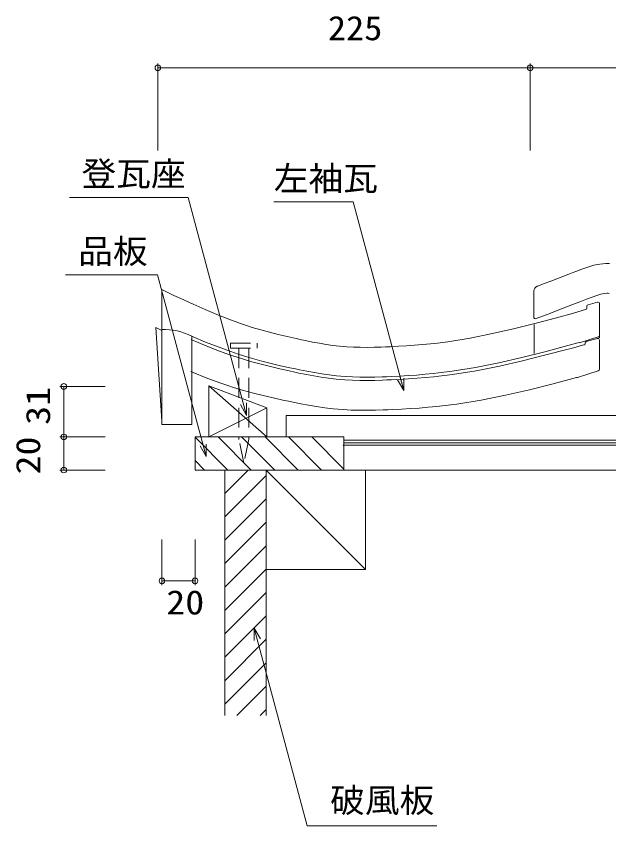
# Model space of a CAD drawing. Units: millimetres, scale not verified. Extents: x -538 to 525, y -250 to 265.
# Drawn here: x -538.1 to -180, y -223.7 to 265.4 of the extents above; entities that cross this region are included whole.
import ezdxf
from ezdxf.enums import TextEntityAlignment as Align

# ---------------------------------------------------------------- set-up
doc = ezdxf.new("R2010")
doc.units = ezdxf.units.MM
doc.header["$LTSCALE"] = 10
doc.linetypes.add('DASHED1', pattern=[1.8, 1.2, -0.6])
doc.linetypes.add('DASHED3', pattern=[4, 3, -1])
doc.layers.add('0-0_LAYER001', color=4, linetype='Continuous', lineweight=18)
doc.layers.add('0-1_LAYER004', color=7, linetype='Continuous', lineweight=18)
doc.styles.add('ＭＳ ゴシック', font='')
doc.styles.get('ＭＳ ゴシック').set_extended_font_data('MS Gothic')

msp = doc.modelspace()

# ---------------------------------------------------------------- linework, layer by layer
at = {"layer": '0-0_LAYER001', "color": 2}
for p, q in [((-452.53, 236.76), (-452.53, 184.26)), ((-227.53, 236.76), (-227.53, 184.26)), ((-227.53, 234.26), (-452.53, 234.26)), ((37.47, 234.26), (-227.53, 234.26)), ((-511.8, 41.74), (-484.3, 41.74)), ((-509.3, 11.22), (-509.3, 41.74)), ((-421.63, 42.16), (-386.63, 11.22)), ((-421.63, 42.16), (-421.63, 11.22)), ((-421.63, 42.16), (-386.63, 28.81)), ((-386.63, 28.81), (-421.63, 11.22)), ((-386.63, 28.81), (-386.63, 11.22)), ((-511.8, 11.22), (-484.3, 11.22)), ((-509.3, -8.78), (-509.3, 11.22)), ((-430.02, 11.08), (-410.17, -8.78)), ((-416.03, 11.22), (-396.03, -8.78)), ((-401.88, 11.22), (-381.88, -8.78)), ((-387.74, 11.22), (-367.74, -8.78)), ((-373.6, 11.22), (-353.6, -8.78)), ((-359.46, 11.22), (-340.02, -8.21)), ((-340.44, 6.35), (-340.02, 5.93)), ((505.87, 9.22), (-340.02, 9.22)), ((505.87, 6.22), (-340.02, 6.22)), ((-430.02, -3.07), (-424.31, -8.78)), ((-511.8, -8.78), (-484.3, -8.78)), ((-412.02, -22.92), (-397.88, -8.78)), ((-387.02, -8.78), (-327.02, -68.78)), ((505.87, -8.78), (-340.02, -8.78)), ((-412.02, -37.06), (-387.02, -12.06)), ((-412.02, -51.21), (-387.02, -26.21)), ((-412.02, -65.35), (-387.02, -40.35)), ((-450.02, -78.27), (-450.02, -50.77)), ((-430.02, -78.27), (-430.02, -50.77)), ((-412.02, -79.49), (-387.02, -54.49)), ((-412.02, -93.63), (-387.02, -68.63)), ((-430.02, -75.77), (-450.02, -75.77)), ((-412.02, -107.77), (-387.02, -82.77)), ((-412.02, -121.92), (-387.02, -96.92)), ((-412.02, -136.06), (-387.02, -111.06)), ((-412.02, -150.2), (-387.02, -125.2)), ((-404.79, -157.11), (-387.02, -139.34)), ((-390.65, -157.11), (-387.02, -153.48))]:
    msp.add_line(p, q, dxfattribs=at)
at = {"layer": '0-0_LAYER001'}
for p, q in [((-450.02, 100.24), (-450.02, 18.75)), ((-442.89, 96.76), (-450.02, 100.24)), ((-225.29, 83.66), (-225.29, 99.38)), ((-223.25, 102.23), (-222.82, 102.39)), ((-193.95, 88.15), (-203.41, 85.32)), ((-193.24, 89.06), (-193.18, 90.16)), ((-186.75, 92.63), (-192.45, 91.07)), ((-185.49, 71.93), (-185.49, 91.66)), ((-223.93, 82.72), (-217.76, 85.06)), ((-225.16, 79.19), (-225.16, 61.64)), ((-453.65, 77.43), (-450.02, 20.7)), ((-450.02, 75.61), (-453.65, 77.43)), ((-432.37, 72.28), (-431.14, 71.74)), ((-432.02, 72.04), (-432.02, 18.75)), ((-431.14, 71.74), (-423.65, 68.57)), ((-423.65, 68.57), (-416.1, 65.57)), ((-197.71, 68.17), (-185.77, 71.98)), ((-186.91, 70.62), (-193.58, 68.79)), ((-186.19, 70.97), (-187.65, 70.52)), ((-185.64, 52.11), (-185.64, 69.66)), ((-416.1, 65.57), (-408.48, 62.77)), ((-218.57, 62.71), (-204.64, 66.38)), ((-204.64, 66.38), (-197.85, 68.19)), ((-204.22, 64.33), (-194.42, 67.13)), ((-194.31, 67.88), (-194.37, 66.75)), ((-408.48, 62.77), (-404.02, 61.26)), ((-404.02, 61.26), (-400.82, 60.24)), ((-400.82, 60.24), (-395.26, 58.59)), ((-246.52, 56.01), (-232.53, 59.22)), ((-232.53, 59.22), (-218.57, 62.71)), ((-395.26, 58.59), (-389.66, 57.05)), ((-389.66, 57.05), (-384.03, 55.62)), ((-384.03, 55.62), (-378.37, 54.28)), ((-378.37, 54.28), (-372.69, 53.01)), ((-260.57, 53.21), (-246.52, 56.01)), ((-372.69, 53.01), (-369.39, 52.31)), ((-369.39, 52.31), (-366.82, 51.77)), ((-366.82, 51.77), (-362.38, 50.88)), ((-362.38, 50.88), (-357.94, 50.06)), ((-357.94, 50.06), (-353.49, 49.31)), ((-353.49, 49.31), (-349.02, 48.66)), ((-296.03, 48.63), (-290.95, 49.05)), ((-290.95, 49.05), (-285.87, 49.54)), ((-285.87, 49.54), (-282.94, 49.86)), ((-282.94, 49.86), (-274.7, 50.91)), ((-274.7, 50.91), (-260.57, 53.21)), ((-186.34, 51.16), (-198.84, 47.22)), ((-349.02, 48.66), (-344.55, 48.14)), ((-344.55, 48.14), (-341.95, 47.89)), ((-341.95, 47.89), (-339.36, 47.7)), ((-339.36, 47.7), (-334.88, 47.47)), ((-334.88, 47.47), (-330.39, 47.36)), ((-330.39, 47.36), (-325.9, 47.35)), ((-325.9, 47.35), (-321.4, 47.41)), ((-321.4, 47.41), (-316.9, 47.54)), ((-316.9, 47.54), (-314.29, 47.63)), ((-314.29, 47.63), (-311.33, 47.75)), ((-311.33, 47.75), (-306.22, 47.99)), ((-306.22, 47.99), (-301.12, 48.28)), ((-301.12, 48.28), (-296.03, 48.63)), ((-450.02, 18.75), (-432.02, 18.75))]:
    msp.add_line(p, q, dxfattribs=at)
at = {"layer": '0-0_LAYER001', "color": 2, "linetype": 'DASHED1'}
for p, q in [((-403.51, 64.84), (-403.51, 9.69)), ((-397.51, 64.84), (-397.51, 9.94)), ((-397.51, 9.94), (-400.56, -4.57)), ((-400.56, -4.57), (-403.51, 9.69))]:
    msp.add_line(p, q, dxfattribs=at)
at = {"layer": '0-0_LAYER001', "color": 3}
for p, q in [((-430.02, 11.22), (-430.02, -8.78)), ((-340.02, -8.78), (-430.02, -8.78)), ((-412.02, -8.78), (-412.02, -157.11)), ((-387.02, -8.78), (-387.02, -157.11))]:
    msp.add_line(p, q, dxfattribs=at)
at = {"layer": '0-0_LAYER001', "color": 2, "linetype": 'DASHED3'}
msp.add_line((505.87, 7.72), (-340.02, 7.72), dxfattribs=at)
at = {"layer": '0-0_LAYER001'}
for points in [[(-222.83, 102.39), (-222.01, 102.7), (-218.46, 104.04), (-214.91, 105.39), (-211.34, 106.75), (-207.75, 108.13), (-204.14, 109.55), (-202.04, 110.38), (-199.96, 111.21), (-196.36, 112.61), (-192.72, 113.89), (-189.06, 114.96), (-185.38, 115.71), (-181.68, 116.06), (-179.52, 116.03)], [(-217.72, 85.08), (-215.66, 85.86), (-212.09, 87.2), (-208.5, 88.56), (-204.88, 89.95), (-201.23, 91.36), (-197.55, 92.8), (-195.39, 93.65), (-193.37, 94.46), (-190.1, 95.73), (-187.2, 96.75), (-184.73, 97.47), (-182.74, 97.88), (-180.96, 98.05), (-180.28, 98.04), (-180.36, 98.04), (-179.75, 97.97)], [(-442.86, 96.73), (-438.58, 94.78), (-431.26, 91.46), (-424.01, 88.27), (-416.82, 85.23), (-409.67, 82.38), (-402.5, 79.75), (-398.41, 78.36), (-395.52, 77.44), (-390.31, 75.89), (-385.07, 74.45), (-379.74, 73.1), (-374.34, 71.82), (-368.85, 70.6), (-365.67, 69.92), (-363.21, 69.41), (-358.97, 68.56), (-354.81, 67.78), (-350.71, 67.1), (-346.68, 66.51), (-342.66, 66.04), (-340.44, 65.83), (-338.23, 65.67), (-334.2, 65.46), (-330.14, 65.36), (-326.01, 65.35), (-321.79, 65.41), (-317.48, 65.53), (-314.98, 65.62), (-312.11, 65.74), (-307.16, 65.97), (-302.25, 66.25), (-297.38, 66.58), (-292.54, 66.98), (-287.72, 67.44), (-285.06, 67.73), (-277.29, 68.73), (-263.78, 70.92), (-250.29, 73.62), (-236.72, 76.72)], [(-236.72, 76.72), (-223.05, 80.14), (-209.26, 83.77), (-203.47, 85.32)], [(-204.58, 64.32), (-218.07, 60.77), (-232.06, 57.27), (-246.1, 54.06), (-260.22, 51.24), (-274.41, 48.93), (-282.7, 47.87), (-285.67, 47.55), (-290.77, 47.06), (-295.88, 46.64), (-301, 46.29), (-306.12, 46), (-311.24, 45.76), (-314.22, 45.64), (-316.84, 45.54), (-321.36, 45.41), (-325.88, 45.35), (-330.42, 45.36), (-334.95, 45.47), (-339.48, 45.7), (-342.12, 45.9), (-344.76, 46.15), (-349.28, 46.68), (-353.8, 47.33), (-358.29, 48.09), (-362.76, 48.92), (-367.22, 49.81), (-369.8, 50.35), (-373.12, 51.06), (-378.82, 52.33), (-384.51, 53.68), (-390.17, 55.12), (-395.81, 56.66), (-401.41, 58.33), (-404.65, 59.36), (-409.15, 60.88), (-416.82, 63.7), (-424.41, 66.72), (-431.94, 69.91), (-432.31, 70.07)], [(-198.89, 47.21), (-199.51, 47.05), (-213.6, 43.34), (-227.87, 39.77), (-242.33, 36.46), (-257.01, 33.53), (-271.83, 31.12), (-280.58, 30), (-283.83, 29.64), (-289.17, 29.13), (-294.53, 28.69), (-299.87, 28.32), (-305.19, 28.02), (-310.46, 27.77), (-313.53, 27.65), (-316.26, 27.55), (-320.97, 27.42), (-325.78, 27.35), (-330.66, 27.36), (-335.63, 27.48), (-340.61, 27.74), (-343.63, 27.96), (-346.65, 28.25), (-351.63, 28.83), (-356.57, 29.55), (-361.42, 30.36), (-366.18, 31.25), (-370.82, 32.18), (-373.52, 32.74), (-376.95, 33.47), (-382.85, 34.79), (-388.8, 36.2), (-394.77, 37.71), (-400.76, 39.36), (-406.71, 41.13), (-410.27, 42.26), (-415.13, 43.91), (-423.25, 46.88), (-431.25, 50.07), (-432.66, 50.67)]]:
    msp.add_lwpolyline(points, dxfattribs=at)
at = {"layer": '0-0_LAYER001', "color": 2, "linetype": 'DASHED1'}
for points in [[(-408.51, 67.84), (-392.51, 67.84), (-392.51, 64.84)], [(-408.51, 67.84), (-408.51, 64.84), (-392.51, 64.84)]]:
    msp.add_lwpolyline(points, dxfattribs=at)
at = {"layer": '0-0_LAYER001', "color": 2}
msp.add_lwpolyline([(505.87, 24.22), (-374.87, 24.22), (-374.87, 11.22)], dxfattribs=at)
at = {"layer": '0-0_LAYER001', "color": 3}
msp.add_lwpolyline([(-340.02, -8.78), (-340.02, 11.22), (-430.02, 11.22)], dxfattribs=at)
at = {"layer": '0-0_LAYER001', "color": 2}
msp.add_lwpolyline([(-387.02, -8.78), (-327.02, -8.78), (-327.02, -68.78), (-387.02, -68.78)], close=True, dxfattribs=at)
for centre in [(-452.53, 234.26), (-227.53, 234.26), (-227.53, 234.26), (-509.3, 41.74), (-509.3, 11.22), (-509.3, 11.22), (-509.3, -8.78), (-450.02, -75.77), (-430.02, -75.77)]:
    msp.add_circle(centre, 1.7, dxfattribs=at)
at = {"layer": '0-0_LAYER001'}
for centre, radius, start, end in [((-222.18, 99.43), 3, 110.949, 178.7), ((-194.24, 89.11), 1, 286.641, 357), ((-192.18, 90.11), 1, 105.2995, 177), ((-186.49, 91.66), 1, 0, 105.2995), ((-224.29, 83.66), 1, 180, 290.7317), ((-449.01, 39.23), 36.95, 62.6262, 91.8979), ((-193.31, 67.83), 1, 105.3578, 177), ((-186.64, 69.66), 1, 0, 105.3578), ((-186.49, 71.93), 1, 287.2414, 0), ((-186.64, 52.11), 1, 287.5009, 0)]:
    msp.add_arc(centre, radius, start, end, dxfattribs=at)
at = {"layer": '0-1_LAYER004'}
for p, q in [((-452.53, 236.76), (-452.53, 184.26)), ((-227.53, 184.26), (-227.53, 236.76)), ((-450.83, 234.26), (302.47, 234.26)), ((-505.94, 155.95), (-434.16, 155.95)), ((-398.87, 24.27), (-434.16, 155.95)), ((-382.46, 153.19), (-334.46, 153.19)), ((-508.36, 109.16), (-452.68, 109.16)), ((-303.94, 39.28), (-307.69, 45.78)), ((-303.94, 39.28), (-303.94, 46.78)), ((-511, 41.74), (-484.3, 41.74)), ((-509.3, 41.74), (-509.3, -8.78)), ((-421.63, 11.22), (-421.63, 42.16)), ((-386.63, 11.22), (-386.63, 28.81)), ((-374.87, 24.22), (-374.87, 11.22)), ((-374.87, 24.22), (521.96, 24.22)), ((-511, 11.22), (-484.3, 11.22)), ((505.87, 6.22), (-340.44, 6.22)), ((505.87, 9.22), (-340.02, 9.22)), ((-340.02, 7.72), (505.87, 7.72)), ((-511, -8.78), (-484.3, -8.78)), ((-387.02, -8.78), (-327.02, -68.78)), ((-340.02, -8.78), (505.87, -8.78)), ((-450.02, -50.77), (-450.02, -77.47)), ((-430.02, -78.27), (-430.02, -50.77)), ((-450.02, -75.77), (-430.02, -75.77)), ((-394.3, -104.36), (-390.55, -110.86)), ((-362.31, -223.74), (-283.88, -223.74))]:
    msp.add_line(p, q, dxfattribs=at)
at = {"layer": '0-1_LAYER004', "color": 2}
for points in [[(-398.87, 24.27), (-434.16, 155.95), (-505.94, 155.95)], [(-303.94, 39.28), (-334.46, 153.19), (-382.46, 153.19)], [(-423.27, -0.62), (-452.68, 109.16), (-508.36, 109.16)], [(-303.94, 46.78), (-303.94, 39.28), (-307.69, 45.78)], [(-398.87, 31.77), (-398.87, 24.27), (-402.62, 30.77)], [(-423.27, 6.88), (-423.27, -0.62), (-427.02, 5.88)], [(-394.3, -111.86), (-394.3, -104.36), (-390.55, -110.86)], [(-394.3, -104.36), (-362.31, -223.74), (-283.88, -223.74)]]:
    msp.add_lwpolyline(points, dxfattribs=at)
at = {"layer": '0-1_LAYER004'}
for points in [[(-334.46, 153.19), (-303.94, 39.28), (-306.22, 47.99)], [(-452.68, 109.16), (-423.27, -0.62), (-423.27, 6.88), (-423.27, -0.62), (-427.02, 5.88)], [(-421.63, 11.22), (-386.63, 28.81), (-421.63, 42.16), (-386.63, 11.22)], [(-402.62, 30.77), (-398.87, 24.27), (-398.87, 31.77)], [(-327.02, -8.78), (-327.02, -68.78), (-387.02, -68.78)], [(-362.31, -223.74), (-394.3, -104.36), (-394.3, -111.86)]]:
    msp.add_lwpolyline(points, dxfattribs=at)

# ---------------------------------------------------------------- texts
at = {"layer": '0-0_LAYER001', "color": 7, "style": 'ＭＳ ゴシック'}
for s, width, p in [('225', 1.1, (-349.73, 246.54)), ('20', 1.15, (-447.41, -100.44))]:
    msp.add_text(s, height=14.66, dxfattribs=dict(at, width=width)).set_placement(p, align=Align.BOTTOM_LEFT)
at = {"layer": '0-0_LAYER001', "color": 7, "style": 'ＭＳ ゴシック', "width": 1.15}
for s, p in [('31', (-513.25, 18.5)), ('20', (-519.24, -11.47))]:
    msp.add_text(s, height=14.66, rotation=90, dxfattribs=at).set_placement(p, align=Align.BOTTOM_LEFT)
at = {"layer": '0-1_LAYER004', "style": 'ＭＳ ゴシック', "width": 1.05}
for s, p in [('登瓦座\u3000', (-498.66, 158.45)), ('左袖瓦', (-382.46, 155.69)), ('品板\u3000', (-500.68, 111.66)), ('\u3000破風板\u3000', (-369.39, -220.07))]:
    msp.add_text(s, height=14.66, dxfattribs=at).set_placement(p, align=Align.BOTTOM_LEFT)

doc.saveas('drawing.dxf')
